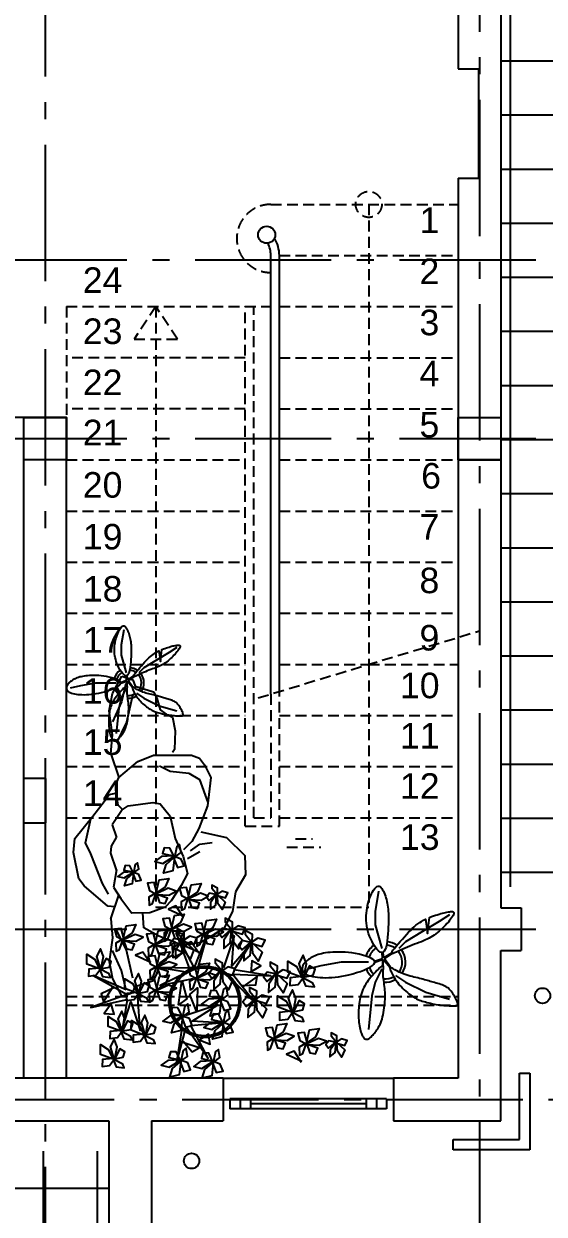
# Model space of a CAD drawing. Extents: x -133165 to 20117, y 15722 to 63536.
# Drawn here: x -116404 to -113349, y 19768 to 26755 of the extents above; entities that cross this region are included whole.
import ezdxf

# ---------------------------------------------------------------- set-up
doc = ezdxf.new("R2010")
doc.units = 0
for name, pattern in [('GOST2_303_5', [24, 20, -1.5, 1, -1.5]), ('GOST2_303_6', [12, 8, -1.5, 1, -1.5]), ('HIDDEN', [9.525, 6.35, -3.175])]:
    doc.linetypes.add(name, pattern=pattern)
doc.layers.get('0').update_dxf_attribs({"linetype": 'CONTINUOUS'})
doc.layers.get('DEFPOINTS').update_dxf_attribs({"color": 41, "linetype": 'CONTINUOUS'})
for name, color, linetype in [('AXIS', 7, 'GOST2_303_5'), ('FURNITURE', 28, 'CONTINUOUS'), ('HATCH', 8, 'CONTINUOUS'), ('MERDIVEN', 3, 'CONTINUOUS'), ('V', 140, 'CONTINUOUS'), ('WALL', 5, 'CONTINUOUS')]:
    doc.layers.add(name, color=color, linetype=linetype)
doc.styles.add('ATTR', font='romans.shx', dxfattribs={"width": 0.8, "height": 0.470416})
doc.styles.add('STYLE1', font='arial.ttf')

# ---------------------------------------------------------------- blocks, each defined once
blk = doc.blocks.new('*X145')
at = {"layer": 'HATCH', "linetype": 'CONTINUOUS', "ltscale": 100}
for p, q in [((-113546.5, 21690.1), (-113546.5, 24445.1)), ((-113229, 21690.1), (-113229, 24445.1)), ((-111006.5, 21565.1), (-111006.5, 24445.1)), ((-110689, 24145.4), (-110689, 24445.1)), ((-110371.5, 24145.4), (-110371.5, 24445.1)), ((-110054, 21690.1), (-110054, 24445.1)), ((-113603.6, 24315.1), (-113015.1, 24315.1)), ((-111265.5, 24315.1), (-109848.6, 24315.1)), ((-113603.6, 23997.6), (-113013.1, 23997.6)), ((-111267.4, 23997.6), (-110936.7, 23997.6)), ((-110136.7, 23997.6), (-109848.6, 23997.6)), ((-110689, 23558.2), (-110689, 23760.1)), ((-110371.5, 23636), (-110371.5, 23760.1)), ((-113603.6, 23680.1), (-113011.1, 23680.1)), ((-111269.4, 23680.1), (-109848.6, 23680.1)), ((-113603.6, 23362.6), (-113000.1, 23362.6)), ((-111280.4, 23362.6), (-110780.9, 23362.6)), ((-110095.3, 23362.6), (-109848.6, 23362.6)), ((-113603.6, 23045.1), (-113017.4, 23045.1)), ((-111263.2, 23045.1), (-110744.5, 23045.1)), ((-110689, 21565.1), (-110689, 23031)), ((-110131.6, 23045.1), (-109848.6, 23045.1)), ((-110371.5, 21565.1), (-110371.5, 22951.8)), ((-113603.6, 22727.6), (-113006.6, 22727.6)), ((-111274, 22727.6), (-109848.6, 22727.6)), ((-111324, 21565.1), (-111324, 22625.3)), ((-113603.6, 22410.1), (-112914.5, 22410.1)), ((-112911.5, 21565.1), (-112911.5, 22396)), ((-111366.1, 22410.1), (-109848.6, 22410.1)), ((-112594, 22195.4), (-112594, 22300.6)), ((-111641.5, 22200.3), (-111641.5, 22303.7)), ((-112276.5, 22178.6), (-112276.5, 22283.4)), ((-111959, 22165.9), (-111959, 22283.4)), ((-112594, 21565.1), (-112594, 22195.4)), ((-112276.5, 21565.1), (-112276.5, 22178.6)), ((-111959, 21565.1), (-111959, 22165.9)), ((-111641.5, 21565.1), (-111641.5, 22200.3)), ((-113603.6, 22092.6), (-109848.6, 22092.6)), ((-113603.6, 21775.1), (-109848.6, 21775.1))]:
    blk.add_line(p, q, dxfattribs=at)
blk = doc.blocks.new('*X147')
at = {"layer": 'HATCH', "linetype": 'CONTINUOUS', "ltscale": 100}
for p, q in [((-113546.5, 24445.1), (-113546.5, 26975.1)), ((-113229, 24445.1), (-113229, 26975.1)), ((-112911.5, 26024.2), (-112911.5, 26975.1)), ((-112594, 26241.6), (-112594, 26975.1)), ((-112276.5, 26282.4), (-112276.5, 26975.1)), ((-111959, 26278.2), (-111959, 26975.1)), ((-111641.5, 26893.3), (-111641.5, 26975.1)), ((-111324, 26893.3), (-111324, 26975.1)), ((-111006.5, 26893.3), (-111006.5, 26975.1)), ((-110689, 24445.1), (-110689, 26975.1)), ((-110371.5, 24445.1), (-110371.5, 26975.1)), ((-110054, 24445.1), (-110054, 26975.1)), ((-113603.6, 26855.1), (-111891.1, 26855.1)), ((-110880.6, 26855.1), (-109848.6, 26855.1)), ((-113603.6, 26537.6), (-111891.1, 26537.6)), ((-111641.5, 26233.6), (-111641.5, 26493.3)), ((-111324, 25819.7), (-111324, 26493.3)), ((-111006.5, 24445.1), (-111006.5, 26493.3)), ((-110880.6, 26537.6), (-109848.6, 26537.6)), ((-113603.6, 26220.1), (-112711.8, 26220.1)), ((-111568.7, 26220.1), (-109848.6, 26220.1)), ((-113603.6, 25902.6), (-112984.2, 25902.6)), ((-112984.2, 25902.6), (-112938.8, 25902.6)), ((-111341.7, 25902.6), (-111296.3, 25902.6)), ((-111296.3, 25902.6), (-109848.6, 25902.6)), ((-113603.6, 25585.1), (-113015.2, 25585.1)), ((-111265.3, 25585.1), (-109848.6, 25585.1)), ((-113603.6, 25267.6), (-113026.2, 25267.6)), ((-111254.4, 25267.6), (-109848.6, 25267.6)), ((-113603.6, 24950.1), (-113010.8, 24950.1)), ((-111269.8, 24950.1), (-109848.6, 24950.1)), ((-113603.6, 24632.6), (-113017.1, 24632.6)), ((-111263.5, 24632.6), (-109848.6, 24632.6))]:
    blk.add_line(p, q, dxfattribs=at)
blk = doc.blocks.new('PLANT_2')
for p, q in [((-0.98, 9.39), (-1.42, 6.75)), ((-1.42, 6.75), (-1.42, 4.99)), ((8.26, 6.31), (6.94, 5.43)), ((-1.42, 4.99), (-0.54, 1.91)), ((6.94, 5.43), (4.74, 4.11)), ((4.74, 4.11), (2.54, 2.79)), ((2.54, 2.79), (1.66, 1.91)), ((-8.46, -0.29), (-5.82, 0.15)), ((-5.82, 0.15), (-2.3, 0.15)), ((-1.52, 0.24), (-0.49, 0.61)), ((-1.49, 0.11), (-0.47, 0.45)), ((-0.49, 0.59), (-0.51, 1.38)), ((-0.47, 0.45), (-0.49, -0.34)), ((-0.28, 0.69), (-0.38, 1.4)), ((-0.38, -0.36), (-0.34, 0.47)), ((-0.34, 0.47), (0.48, -0.55)), ((0.71, 1.31), (-0.28, 0.71)), ((-0.21, 0.55), (0.75, 1.23)), ((0.56, -0.53), (-0.21, 0.57)), ((-10.22, -0.73), (-8.46, -0.29)), ((-0.54, -0.73), (-1.42, -2.49)), ((-1.42, -2.49), (-1.86, -4.25)), ((1.22, -1.61), (2.54, -2.49)), ((2.54, -2.49), (5.18, -3.81)), ((-1.86, -4.25), (-2.3, -8.65)), ((5.18, -3.81), (8.26, -4.69))]:
    blk.add_line(p, q)
for points in [[(-2, 3.16), (-2.16, 3.51), (-2.28, 3.86), (-2.38, 4.21), (-2.46, 4.54), (-2.52, 4.88), (-2.56, 5.21), (-2.58, 5.54), (-2.59, 5.87), (-2.58, 6.2), (-2.56, 6.53), (-2.53, 6.86), (-2.48, 7.18), (-2.42, 7.51), (-2.34, 7.82), (-2.25, 8.13), (-2.15, 8.44), (-2.03, 8.74), (-1.91, 9.02), (-1.77, 9.29), (-1.63, 9.52), (-1.48, 9.72), (-1.34, 9.88), (-1.19, 10), (-1.05, 10.05), (-0.92, 10.05), (-0.79, 9.99), (-0.67, 9.89), (-0.56, 9.75), (-0.45, 9.58), (-0.35, 9.38), (-0.26, 9.17), (-0.17, 8.95), (-0.09, 8.73), (-0.02, 8.51), (0.05, 8.29), (0.1, 8.05), (0.16, 7.82), (0.2, 7.57), (0.24, 7.32), (0.27, 7.05), (0.29, 6.76), (0.31, 6.47), (0.32, 6.15), (0.32, 5.82), (0.32, 5.46), (0.31, 5.09), (0.29, 4.69), (0.27, 4.26), (0.24, 3.81), (0.2, 3.35), (0.14, 2.9), (0.08, 2.47), (-0.01, 2.09), (-0.11, 1.77), (-0.24, 1.54), (-0.39, 1.4), (-0.57, 1.37), (-0.77, 1.45), (-0.98, 1.61), (-1.2, 1.84), (-1.42, 2.13), (-1.63, 2.45), (-1.83, 2.8), (-2, 3.16)], [(2.4, 3.45), (2.66, 3.75), (2.92, 4.02), (3.17, 4.27), (3.41, 4.51), (3.65, 4.73), (3.89, 4.93), (4.13, 5.11), (4.38, 5.29), (4.63, 5.44), (4.88, 5.59), (5.14, 5.72), (5.4, 3.85), (5.66, 5.96), (5.92, 6.06), (6.18, 6.15), (6.43, 6.24), (6.67, 6.32), (6.91, 6.39), (7.14, 6.46), (7.35, 6.52), (7.56, 6.57), (7.76, 6.61), (7.94, 6.65), (8.12, 6.68), (8.27, 6.7), (8.42, 6.72), (8.54, 6.72), (8.65, 6.72), (8.73, 6.7), (8.8, 6.66), (8.84, 6.61), (8.85, 6.53), (8.84, 6.44), (8.8, 6.33), (8.73, 6.2), (8.65, 6.06), (8.54, 5.9), (8.42, 5.73), (8.27, 5.55), (8.12, 5.36), (7.94, 5.16), (7.76, 4.96), (7.57, 4.76), (7.36, 4.56), (7.15, 4.37), (6.94, 4.17), (6.72, 3.99), (6.5, 3.82), (6.28, 3.66), (6.06, 3.52), (5.83, 3.38), (5.6, 3.25), (5.37, 3.13), (5.12, 3.02), (4.86, 2.9), (4.6, 2.79), (4.31, 2.68), (4.02, 2.57), (3.72, 2.46), (3.41, 2.34), (3.1, 2.23), (2.79, 2.1), (2.48, 1.97), (2.18, 1.84), (1.88, 1.7), (1.6, 1.56), (1.34, 1.44), (1.11, 1.34), (0.93, 1.26), (0.79, 1.23), (0.72, 1.25), (0.71, 1.33), (0.77, 1.47), (0.9, 1.67), (1.08, 1.92), (1.3, 2.2), (1.56, 2.5), (1.83, 2.82), (2.12, 3.14), (2.4, 3.45)], [(-3.98, 1.25), (-4.45, 1.33), (-4.9, 1.38), (-5.34, 1.42), (-5.77, 1.44), (-6.18, 1.44), (-6.57, 1.44), (-6.94, 1.42), (-7.28, 1.4), (-7.6, 1.37), (-7.89, 1.33), (-8.16, 1.29), (-8.41, 1.23), (-8.64, 1.18), (-8.86, 1.11), (-9.07, 1.04), (-9.26, 0.96), (-9.45, 0.87), (-9.63, 0.78), (-9.81, 0.69), (-9.97, 0.58), (-10.12, 0.48), (-10.26, 0.37), (-10.39, 0.26), (-10.51, 0.15), (-10.61, 0.04), (-10.7, -0.07), (-10.78, -0.18), (-10.84, -0.29), (-10.89, -0.4), (-10.92, -0.51), (-10.94, -0.62), (-10.95, -0.73), (-10.94, -0.84), (-10.92, -0.95), (-10.88, -1.05), (-10.81, -1.16), (-10.73, -1.26), (-10.61, -1.36), (-10.47, -1.45), (-10.29, -1.53), (-10.08, -1.61), (-9.84, -1.68), (-9.57, -1.75), (-9.27, -1.8), (-8.95, -1.84), (-8.61, -1.87), (-8.25, -1.89), (-7.87, -1.9), (-7.48, -1.89), (-7.07, -1.87), (-6.65, -1.83), (-6.22, -1.78), (-5.77, -1.71), (-5.31, -1.62), (-4.84, -1.51), (-4.35, -1.39), (-3.85, -1.24), (-3.36, -1.08), (-2.89, -0.9), (-2.45, -0.71), (-2.08, -0.51), (-1.78, -0.31), (-1.58, -0.12), (-1.49, 0.08), (-1.53, 0.27), (-1.67, 0.45), (-1.92, 0.62), (-2.24, 0.78), (-2.63, 0.92), (-3.06, 1.05), (-3.52, 1.16), (-3.98, 1.25)], [(-1.78, -1.61), (-1.97, -1.83), (-2.15, -2.05), (-2.33, -2.27), (-2.49, -2.5), (-2.64, -2.72), (-2.78, -2.96), (-2.91, -3.2), (-3.03, -3.44), (-3.13, -3.69), (-3.22, -3.95), (-3.3, -4.21), (-3.37, -4.48), (-3.43, -4.75), (-3.47, -5.02), (-3.51, -5.29), (-3.54, -5.57), (-3.57, -5.84), (-3.59, -6.12), (-3.6, -6.39), (-3.6, -6.66), (-3.6, -6.92), (-3.59, -7.19), (-3.57, -7.44), (-3.54, -7.69), (-3.51, -7.94), (-3.48, -8.17), (-3.43, -8.4), (-3.39, -8.61), (-3.34, -8.81), (-3.29, -8.99), (-3.23, -9.16), (-3.18, -9.31), (-3.12, -9.43), (-3.07, -9.54), (-3.01, -9.63), (-2.96, -9.71), (-2.9, -9.77), (-2.85, -9.82), (-2.79, -9.86), (-2.74, -9.89), (-2.68, -9.92), (-2.63, -9.93), (-2.57, -9.94), (-2.51, -9.94), (-2.44, -9.93), (-2.38, -9.9), (-2.3, -9.87), (-2.22, -9.82), (-2.14, -9.76), (-2.05, -9.68), (-1.95, -9.6), (-1.85, -9.5), (-1.74, -9.39), (-1.64, -9.27), (-1.53, -9.15), (-1.42, -9.01), (-1.31, -8.87), (-1.2, -8.72), (-1.09, -8.56), (-0.99, -8.39), (-0.89, -8.2), (-0.79, -8), (-0.7, -7.78), (-0.61, -7.55), (-0.53, -7.29), (-0.46, -7.02), (-0.39, -6.73), (-0.34, -6.44), (-0.28, -6.14), (-0.24, -5.85), (-0.2, -5.55), (-0.17, -5.27), (-0.15, -5), (-0.13, -4.75), (-0.12, -4.5), (-0.12, -4.26), (-0.12, -4.02), (-0.13, -3.78), (-0.15, -3.54), (-0.17, -3.29), (-0.2, -3.04), (-0.24, -2.79), (-0.27, -2.53), (-0.31, -2.28), (-0.34, -2.02), (-0.37, -1.78), (-0.38, -1.54), (-0.39, -1.31), (-0.39, -1.1), (-0.37, -0.91), (-0.36, -0.73), (-0.35, -0.59), (-0.34, -0.47), (-0.36, -0.4), (-0.4, -0.36), (-0.46, -0.36), (-0.56, -0.41), (-0.69, -0.5), (-0.84, -0.63), (-1.01, -0.79), (-1.2, -0.97), (-1.39, -1.17), (-1.59, -1.39), (-1.78, -1.61)], [(0.93, -1.68), (1.05, -1.88), (1.18, -2.08), (1.32, -2.28), (1.47, -2.49), (1.63, -2.69), (1.81, -2.9), (1.99, -3.1), (2.18, -3.29), (2.37, -3.48), (2.57, -3.66), (2.78, -3.84), (2.98, -4), (3.19, -4.15), (3.39, -4.29), (3.59, -4.42), (3.79, -4.54), (3.98, -4.64), (4.16, -4.73), (4.35, -4.82), (4.53, -4.89), (4.72, -4.95), (4.91, -5.01), (5.12, -5.07), (5.33, -5.13), (5.56, -5.18), (5.79, -5.24), (6.04, -5.29), (6.29, -5.34), (6.55, -5.38), (6.8, -5.43), (7.06, -5.46), (7.31, -5.49), (7.55, -5.52), (7.79, -5.54), (8.01, -5.55), (8.23, -5.56), (8.42, -5.56), (8.61, -5.57), (8.77, -5.57), (8.92, -5.57), (9.05, -5.57), (9.16, -5.56), (9.24, -5.55), (9.31, -5.53), (9.35, -5.5), (9.38, -5.44), (9.38, -5.37), (9.36, -5.27), (9.32, -5.15), (9.27, -5.01), (9.2, -4.84), (9.11, -4.67), (9.02, -4.49), (8.92, -4.3), (8.81, -4.12), (8.7, -3.95), (8.59, -3.8), (8.48, -3.65), (8.36, -3.52), (8.24, -3.39), (8.12, -3.28), (7.98, -3.18), (7.83, -3.09), (7.68, -3), (7.5, -2.92), (7.32, -2.85), (7.13, -2.78), (6.93, -2.72), (6.73, -2.66), (6.53, -2.6), (6.33, -2.54), (6.14, -2.49), (5.95, -2.43), (5.76, -2.38), (5.58, -2.32), (5.39, -2.27), (5.21, -2.21), (5.01, -2.16), (4.81, -2.1), (4.6, -2.05), (4.37, -1.99), (4.13, -1.94), (3.89, -1.88), (3.63, -1.82), (3.38, -1.75), (3.12, -1.69), (2.87, -1.61), (2.62, -1.53), (2.37, -1.45), (2.14, -1.36), (1.91, -1.26), (1.7, -1.17), (1.5, -1.07), (1.32, -0.98), (1.15, -0.89), (1, -0.8), (0.87, -0.72), (0.77, -0.65), (0.68, -0.6), (0.61, -0.55), (0.55, -0.53), (0.52, -0.52), (0.5, -0.54), (0.49, -0.58), (0.5, -0.65), (0.52, -0.74), (0.55, -0.86), (0.6, -0.99), (0.66, -1.15), (0.74, -1.31), (0.83, -1.49), (0.93, -1.68)]]:
    blk.add_lwpolyline(points, close=True)
for radius, start, end in [(2.64, 123.8022, 163.3846), (2.2, 123.3061, 164.633), (2.2, 56.1561, 85.8565), (2.64, 55.4621, 85.1348), (2.64, 325.816, 37.097), (2.2, 323.0276, 39.4037), (2.64, 200.5744, 226.3792), (2.2, 199.7262, 226.28), (2.2, 263.9554, 299.0217), (2.64, 266.0481, 299.6067)]:
    blk.add_arc((-0.1, 0.15), radius, start, end)
at = {"style": 'ATTR', "width": 0.8, "flags": 9}
blk.add_attdef('ESTCODE', (0, 0), '', height=0.00407, dxfattribs=at)
blk = doc.blocks.new('РљРђРњРќР')
at = {"linetype": 'CONTINUOUS'}
for p, q in [((35447, -20973), (35709, -20703)), ((35709, -20703), (35994, -20696)), ((35994, -20696), (36242, -20841)), ((36242, -20841), (36532, -20883)), ((36532, -20883), (36791, -21017)), ((35363, -21348), (35447, -20973)), ((36791, -21017), (36867, -21152)), ((34283, -21370), (34378, -21298)), ((34378, -21298), (34564, -21205)), ((34564, -21205), (34982, -21252)), ((34594, -21370), (34934, -21246)), ((34982, -21252), (35316, -21379)), ((35543, -21365), (35517, -21184)), ((34238, -21488), (34283, -21370)), ((34503, -21525), (34594, -21370)), ((35316, -21379), (35504, -21481)), ((35504, -21481), (35627, -21603)), ((35640, -21500), (35543, -21365)), ((35756, -21545), (35653, -21365)), ((34239, -22042), (34238, -21488)), ((34475, -21799), (34503, -21525)), ((35462, -21726), (35725, -21607)), ((35725, -21607), (35973, -21545)), ((35973, -21545), (36149, -21638)), ((36149, -21638), (36377, -21783)), ((33635, -21856), (33681, -21763)), ((33681, -21763), (33881, -21726)), ((33881, -21726), (34155, -21735)), ((34155, -21735), (34201, -21763)), ((34393, -21954), (34475, -21799)), ((34950, -21945), (35133, -21799)), ((35133, -21799), (35462, -21726)), ((36377, -21783), (36467, -21874)), ((37173, -21763), (36986, -21728)), ((37220, -21856), (37173, -21763)), ((33310, -22042), (33403, -21996)), ((33403, -21996), (33571, -21945)), ((33571, -21945), (33635, -21856)), ((34932, -22055), (34950, -21945)), ((36467, -21874), (36550, -22096)), ((37284, -21945), (37220, -21856)), ((37452, -21996), (37284, -21945)), ((37545, -22042), (37452, -21996)), ((33223, -22311), (33310, -22042)), ((34332, -22275), (34239, -22042)), ((34982, -22415), (34932, -22055)), ((36550, -22096), (36558, -22363)), ((37631, -22311), (37545, -22042)), ((33077, -22508), (33132, -22347)), ((33132, -22347), (33223, -22311)), ((33342, -22347), (33753, -22439)), ((34564, -22554), (34332, -22275)), ((37512, -22347), (37101, -22439)), ((37722, -22347), (37631, -22311)), ((37777, -22508), (37722, -22347)), ((33333, -22647), (33077, -22508)), ((33187, -22448), (33457, -22516)), ((33457, -22516), (33751, -22647)), ((33753, -22439), (34055, -22585)), ((35042, -22503), (34982, -22415)), ((35042, -22503), (35258, -22653)), ((36173, -22630), (36341, -22524)), ((36341, -22524), (36558, -22363)), ((37101, -22439), (36800, -22585)), ((37397, -22516), (37103, -22647)), ((37668, -22448), (37397, -22516)), ((37521, -22647), (37777, -22508)), ((33588, -22694), (33333, -22647)), ((33937, -22647), (33588, -22694)), ((34216, -22670), (33937, -22647)), ((34216, -22670), (34564, -22554)), ((34667, -22596), (34564, -22554)), ((34762, -22596), (34667, -22596)), ((34815, -22693), (34794, -22599)), ((34919, -22766), (34815, -22693)), ((35258, -22653), (35448, -22586)), ((35571, -22661), (35448, -22586)), ((35677, -22672), (35571, -22661)), ((35920, -22586), (36173, -22630)), ((36276, -22705), (36123, -22791)), ((36639, -22670), (36290, -22554)), ((36465, -22612), (36453, -22713)), ((36639, -22670), (36918, -22647)), ((36918, -22647), (37266, -22694)), ((37266, -22694), (37521, -22647)), ((35132, -22935), (34919, -22766)), ((36123, -22791), (35684, -22962)), ((36453, -22713), (36157, -23063)), ((35460, -23199), (35132, -22935)), ((35523, -23044), (35170, -22966)), ((35684, -22962), (35523, -23044)), ((35667, -23220), (35460, -23199)), ((36054, -23139), (35667, -23220)), ((36157, -23063), (36054, -23139))]:
    blk.add_line(p, q, dxfattribs=at)
at = {"ltscale": 50}
for p, q in [((36829, -21085), (36980, -21346)), ((37030, -21649), (36980, -21346)), ((37014, -21653), (36895, -21968)), ((36895, -21968), (36770, -22184)), ((36770, -22184), (36553, -22203)), ((34965, -22569), (35038, -22496)), ((34783, -22601), (34965, -22569)), ((35920, -22586), (35677, -22672))]:
    blk.add_line(p, q, dxfattribs=at)
blk = doc.blocks.new('*X151')
at = {"layer": 'HATCH', "linetype": 'CONTINUOUS', "ltscale": 100}
for p, q in [((-116605.6, 19047.6), (-116605.6, 20137.6)), ((-116288.1, 19097.6), (-116288.1, 20137.6)), ((-115970.6, 19097.6), (-115970.6, 20137.6)), ((-116678.5, 19919.7), (-115903.5, 19919.7)), ((-116678.5, 19602.2), (-115903.5, 19602.2)), ((-116678.5, 19284.7), (-115903.5, 19284.7))]:
    blk.add_line(p, q, dxfattribs=at)

msp = doc.modelspace()

# ---------------------------------------------------------------- linework, layer by layer
at = {"ltscale": 100}
for p, q in [((-114953.6, 22820.9), (-114953.6, 25395.1)), ((-114903.6, 22836), (-114903.6, 25395.1))]:
    msp.add_line(p, q, dxfattribs=at)
at = {"ltscale": 0.5}
for points in [[(-115519.8, 21862.7), (-115528.3, 21783.3), (-115584.4, 21769), (-115568.7, 21820.4), (-115524.1, 21859.6), (-115502.3, 21802.3), (-115462.4, 21811.5), (-115479.1, 21852.5), (-115515.5, 21865.9), (-115480.8, 21891.2), (-115488.8, 21938.6), (-115506.1, 21926), (-115519.8, 21862.7), (-115546, 21916.8), (-115580.4, 21918.4), (-115589.4, 21885.2), (-115526.1, 21871.4), (-115596, 21867), (-115635.1, 21838.5), (-115586.9, 21827.1), (-115523, 21867.1)], [(-115760.2, 21769.9), (-115767.1, 21706.3), (-115811.9, 21694.9), (-115799.3, 21736), (-115763.7, 21767.3), (-115746.2, 21721.5), (-115714.3, 21728.8), (-115727.7, 21761.7), (-115756.8, 21772.4), (-115729, 21792.7), (-115735.4, 21830.6), (-115749.3, 21820.4), (-115760.2, 21769.9), (-115781.2, 21813.1), (-115808.7, 21814.4), (-115815.9, 21787.8), (-115765.3, 21776.8), (-115821.2, 21773.3), (-115852.5, 21750.5), (-115813.9, 21741.3), (-115762.8, 21773.3)], [(-115627.1, 21653.1), (-115609.3, 21730.9), (-115552, 21738.6), (-115573.6, 21689.4), (-115622.4, 21655.7), (-115637.4, 21715.1), (-115678.1, 21710.7), (-115666.3, 21668), (-115631.8, 21650.4), (-115669.2, 21629.4), (-115666.8, 21581.4), (-115648.1, 21591.9), (-115627.1, 21653.1), (-115607.4, 21596.3), (-115573.5, 21590.8), (-115560.6, 21622.7), (-115621.8, 21643.7), (-115551.9, 21639.9), (-115509.8, 21663.7), (-115556.3, 21680.6), (-115624.5, 21648.4)], [(-115438.1, 21623.9), (-115420.3, 21701.8), (-115362.9, 21709.4), (-115384.5, 21660.2), (-115433.4, 21626.5), (-115448.4, 21685.9), (-115489, 21681.5), (-115477.3, 21638.8), (-115442.7, 21621.3), (-115480.2, 21600.2), (-115477.8, 21552.2), (-115459.1, 21562.7), (-115438.1, 21623.9), (-115418.4, 21567.1), (-115384.4, 21561.6), (-115371.6, 21593.5), (-115432.8, 21614.5), (-115362.8, 21610.7), (-115320.7, 21634.5), (-115367.3, 21651.4), (-115435.4, 21619.2)], [(-115267.2, 21642.5), (-115220.9, 21598.5), (-115238.9, 21555.9), (-115264, 21590.8), (-115267.3, 21638.2), (-115220.3, 21624.3), (-115206.8, 21654.1), (-115241, 21663.4), (-115267.1, 21646.8), (-115266.4, 21681.1), (-115300.5, 21699), (-115300.8, 21681.8), (-115267.2, 21642.5), (-115314.3, 21652), (-115332, 21630.9), (-115315.2, 21609.1), (-115275.8, 21642.6), (-115306.9, 21596), (-115307.7, 21557.4), (-115277.1, 21582.5), (-115271.5, 21642.5)], [(-115537.3, 21442.7), (-115519.5, 21520.6), (-115462.2, 21528.2), (-115483.7, 21479.1), (-115532.6, 21445.4), (-115547.6, 21504.8), (-115588.2, 21500.4), (-115576.5, 21457.7), (-115541.9, 21440.1), (-115579.4, 21419), (-115577, 21371), (-115558.3, 21381.6), (-115537.3, 21442.7), (-115517.6, 21386), (-115483.6, 21380.4), (-115470.8, 21412.3), (-115532, 21433.4), (-115462, 21429.6), (-115419.9, 21453.3), (-115466.5, 21470.3), (-115534.6, 21438.1)], [(-115820.8, 21382.5), (-115803.1, 21460.4), (-115745.7, 21468), (-115767.3, 21418.8), (-115816.2, 21385.2), (-115831.2, 21444.6), (-115871.8, 21440.2), (-115860.1, 21397.4), (-115825.5, 21379.9), (-115863, 21358.8), (-115860.6, 21310.8), (-115841.8, 21321.3), (-115820.8, 21382.5), (-115801.2, 21325.7), (-115767.2, 21320.2), (-115754.4, 21352.1), (-115815.6, 21373.2), (-115745.6, 21369.4), (-115703.5, 21393.1), (-115750.1, 21410.1), (-115818.2, 21377.8)], [(-115348.2, 21413.5), (-115330.4, 21491.4), (-115273.1, 21499), (-115294.7, 21449.9), (-115343.5, 21416.2), (-115358.5, 21475.6), (-115399.2, 21471.2), (-115387.4, 21428.5), (-115352.9, 21410.9), (-115390.3, 21389.8), (-115387.9, 21341.8), (-115369.2, 21352.4), (-115348.2, 21413.5), (-115328.5, 21356.8), (-115294.6, 21351.2), (-115281.8, 21383.1), (-115342.9, 21404.2), (-115273, 21400.4), (-115230.9, 21424.1), (-115277.4, 21441.1), (-115345.6, 21408.9)], [(-115179.1, 21433.7), (-115121.1, 21378.8), (-115143.7, 21325.5), (-115175, 21369.1), (-115179.2, 21428.3), (-115120.4, 21411), (-115103.5, 21448.2), (-115146.3, 21459.9), (-115178.9, 21439.1), (-115178, 21482), (-115220.6, 21504.4), (-115221, 21482.9), (-115179.1, 21433.7), (-115237.9, 21445.7), (-115260, 21419.3), (-115239.1, 21392), (-115189.8, 21433.9), (-115228.6, 21375.6), (-115229.7, 21327.3), (-115191.4, 21358.7), (-115184.4, 21433.8)], [(-115631.8, 21353.3), (-115614, 21431.2), (-115556.7, 21438.8), (-115578.3, 21389.6), (-115627.1, 21356), (-115642.1, 21415.4), (-115682.8, 21411), (-115671, 21368.2), (-115636.5, 21350.7), (-115673.9, 21329.6), (-115671.5, 21281.6), (-115652.8, 21292.1), (-115631.8, 21353.3), (-115612.1, 21296.5), (-115578.2, 21291), (-115565.3, 21322.9), (-115626.5, 21344), (-115556.6, 21340.2), (-115514.5, 21363.9), (-115561, 21380.9), (-115629.2, 21348.6)], [(-115462.6, 21373.5), (-115404.7, 21318.5), (-115427.3, 21265.3), (-115458.6, 21308.9), (-115462.8, 21368.1), (-115404, 21350.7), (-115387.1, 21388), (-115429.8, 21399.6), (-115462.5, 21378.8), (-115461.6, 21421.8), (-115504.2, 21444.2), (-115504.6, 21422.7), (-115462.6, 21373.5), (-115521.5, 21385.4), (-115543.6, 21359), (-115522.6, 21331.7), (-115473.4, 21373.7), (-115512.2, 21315.4), (-115513.2, 21267.1), (-115475, 21298.5), (-115468, 21373.6)], [(-115062.3, 21361.4), (-115004.3, 21306.5), (-115026.9, 21253.2), (-115058.3, 21296.9), (-115062.4, 21356), (-115003.6, 21338.7), (-114986.7, 21375.9), (-115029.5, 21387.6), (-115062.2, 21366.8), (-115061.3, 21409.7), (-115103.8, 21432.1), (-115104.3, 21410.6), (-115062.3, 21361.4), (-115121.2, 21373.4), (-115143.2, 21347), (-115122.3, 21319.7), (-115073.1, 21361.6), (-115111.9, 21303.4), (-115112.9, 21255), (-115074.6, 21286.5), (-115067.7, 21361.5)], [(-115959.6, 21206.9), (-116034.2, 21235.4), (-116033.8, 21293.2), (-115988.1, 21264.9), (-115961.6, 21211.9), (-116022.5, 21205.4), (-116023.8, 21164.5), (-115979.9, 21170.1), (-115957.7, 21201.9), (-115942, 21161.9), (-115894.1, 21157.6), (-115902, 21177.6), (-115959.6, 21206.9), (-115900.6, 21218.4), (-115890.4, 21251.3), (-115920.2, 21268.5), (-115949.6, 21210.8), (-115936.1, 21279.5), (-115953.7, 21324.5), (-115977, 21280.8), (-115954.6, 21208.9)], [(-115622.5, 21222), (-115604.7, 21299.9), (-115547.3, 21307.5), (-115568.9, 21258.3), (-115617.8, 21224.6), (-115632.8, 21284.1), (-115673.4, 21279.6), (-115661.7, 21236.9), (-115627.1, 21219.4), (-115664.6, 21198.3), (-115662.2, 21150.3), (-115643.5, 21160.8), (-115622.5, 21222), (-115602.8, 21165.2), (-115568.8, 21159.7), (-115556, 21191.6), (-115617.2, 21212.6), (-115547.2, 21208.9), (-115505.1, 21232.6), (-115551.7, 21249.5), (-115619.8, 21217.3)], [(-115237.8, 21193.2), (-115179.9, 21138.3), (-115202.5, 21085), (-115233.8, 21128.7), (-115238, 21187.8), (-115179.2, 21170.5), (-115162.3, 21207.7), (-115205, 21219.4), (-115237.7, 21198.6), (-115236.8, 21241.5), (-115279.4, 21263.9), (-115279.8, 21242.4), (-115237.8, 21193.2), (-115296.7, 21205.2), (-115318.8, 21178.8), (-115297.8, 21151.5), (-115248.6, 21193.4), (-115287.4, 21135.2), (-115288.4, 21086.8), (-115250.2, 21118.3), (-115243.2, 21193.3)], [(-114915.7, 21175.7), (-114857.7, 21120.8), (-114880.3, 21067.6), (-114911.6, 21111.2), (-114915.8, 21170.4), (-114857, 21153), (-114840.1, 21190.3), (-114882.9, 21201.9), (-114915.6, 21181.1), (-114914.7, 21224), (-114957.2, 21246.4), (-114957.6, 21224.9), (-114915.7, 21175.7), (-114974.6, 21187.7), (-114996.6, 21161.3), (-114975.7, 21134), (-114926.4, 21175.9), (-114965.3, 21117.7), (-114966.3, 21069.4), (-114928, 21100.8), (-114921, 21175.8)], [(-114770.5, 21157.2), (-114853.4, 21188.8), (-114852.9, 21253.1), (-114802.1, 21221.7), (-114772.7, 21162.8), (-114840.3, 21155.5), (-114841.8, 21110.1), (-114793, 21116.4), (-114768.3, 21151.6), (-114750.9, 21107.2), (-114697.7, 21102.4), (-114706.4, 21124.6), (-114770.5, 21157.2), (-114705, 21170), (-114693.6, 21206.5), (-114726.7, 21225.6), (-114759.4, 21161.6), (-114744.4, 21237.9), (-114763.9, 21287.9), (-114789.8, 21239.3), (-114764.9, 21159.4)], [(-115736.2, 21063.7), (-115810.8, 21092.1), (-115810.4, 21150), (-115764.7, 21121.7), (-115738.1, 21068.7), (-115799.1, 21062.1), (-115800.4, 21021.2), (-115756.4, 21026.9), (-115734.2, 21058.7), (-115718.6, 21018.7), (-115670.7, 21014.3), (-115678.5, 21034.3), (-115736.2, 21063.7), (-115677.2, 21075.2), (-115667, 21108.1), (-115696.8, 21125.2), (-115726.2, 21067.6), (-115712.7, 21136.3), (-115730.3, 21181.3), (-115753.6, 21137.6), (-115731.2, 21065.6)], [(-115388.3, 21156.5), (-115370.5, 21234.4), (-115313.2, 21242), (-115334.8, 21192.9), (-115383.6, 21159.2), (-115398.6, 21218.6), (-115439.3, 21214.2), (-115427.5, 21171.4), (-115393, 21153.9), (-115430.4, 21132.8), (-115428, 21084.8), (-115409.3, 21095.3), (-115388.3, 21156.5), (-115368.6, 21099.8), (-115334.7, 21094.2), (-115321.9, 21126.1), (-115383, 21147.2), (-115313.1, 21143.4), (-115271, 21167.1), (-115317.5, 21184.1), (-115385.7, 21151.9)], [(-115625.2, 21084.7), (-115607.5, 21162.6), (-115550.1, 21170.2), (-115571.7, 21121), (-115620.6, 21087.4), (-115635.5, 21146.8), (-115676.2, 21142.4), (-115664.5, 21099.6), (-115629.9, 21082.1), (-115667.3, 21061), (-115664.9, 21013), (-115646.2, 21023.5), (-115625.2, 21084.7), (-115605.6, 21027.9), (-115571.6, 21022.4), (-115558.8, 21054.3), (-115620, 21075.4), (-115550, 21071.6), (-115507.9, 21095.3), (-115554.5, 21112.3), (-115622.6, 21080)], [(-115245.7, 21024.6), (-115254.2, 20945.2), (-115310.3, 20930.9), (-115294.6, 20982.3), (-115250, 21021.5), (-115228.2, 20964.2), (-115188.3, 20973.4), (-115205, 21014.4), (-115241.3, 21027.8), (-115206.6, 21053.1), (-115214.6, 21100.5), (-115232, 21087.9), (-115245.7, 21024.6), (-115271.9, 21078.7), (-115306.2, 21080.2), (-115315.2, 21047.1), (-115252, 21033.3), (-115321.9, 21028.9), (-115361, 21000.4), (-115312.7, 20989), (-115248.9, 21029)], [(-115037, 21027.9), (-114979, 20972.9), (-115001.7, 20919.7), (-115033, 20963.3), (-115037.1, 21022.5), (-114978.4, 21005.1), (-114961.5, 21042.4), (-115004.2, 21054), (-115036.9, 21033.2), (-115036, 21076.2), (-115078.6, 21098.6), (-115079, 21077.1), (-115037, 21027.9), (-115095.9, 21039.8), (-115118, 21013.4), (-115097, 20986.1), (-115047.8, 21028.1), (-115086.6, 20969.8), (-115087.6, 20921.5), (-115049.3, 20952.9), (-115042.4, 21028)], [(-114831.9, 20953.7), (-114914.8, 20985.4), (-114914.3, 21049.6), (-114863.6, 21018.2), (-114834.1, 20959.3), (-114901.8, 20952), (-114903.2, 20906.6), (-114854.4, 20912.9), (-114829.7, 20948.2), (-114812.3, 20903.7), (-114759.2, 20898.9), (-114767.9, 20921.1), (-114831.9, 20953.7), (-114766.4, 20966.6), (-114755, 21003.1), (-114788.1, 21022.1), (-114820.8, 20958.1), (-114805.8, 21034.4), (-114825.4, 21084.5), (-114851.2, 21035.9), (-114826.4, 20955.9)], [(-115472.6, 20925.6), (-115481.1, 20846.2), (-115537.1, 20831.9), (-115521.4, 20883.2), (-115476.9, 20922.4), (-115455.1, 20865.2), (-115415.2, 20874.3), (-115431.9, 20915.4), (-115468.2, 20928.7), (-115433.5, 20954.1), (-115441.5, 21001.5), (-115458.9, 20988.8), (-115472.6, 20925.6), (-115498.7, 20979.7), (-115533.1, 20981.2), (-115542.1, 20948), (-115478.9, 20934.3), (-115548.8, 20929.8), (-115587.8, 20901.3), (-115539.6, 20889.9), (-115475.7, 20929.9)], [(-115232.4, 20888), (-115240.9, 20808.6), (-115296.9, 20794.3), (-115281.2, 20845.6), (-115236.7, 20884.8), (-115214.9, 20827.6), (-115175, 20836.7), (-115191.7, 20877.8), (-115228, 20891.1), (-115193.3, 20916.5), (-115201.3, 20963.9), (-115218.7, 20951.2), (-115232.4, 20888), (-115258.5, 20942.1), (-115292.9, 20943.6), (-115301.9, 20910.4), (-115238.7, 20896.7), (-115308.6, 20892.2), (-115347.6, 20863.7), (-115299.4, 20852.3), (-115235.5, 20892.3)], [(-115833.7, 20841), (-115908.3, 20869.4), (-115907.9, 20927.3), (-115862.2, 20899), (-115835.6, 20846), (-115896.6, 20839.4), (-115897.9, 20798.5), (-115853.9, 20804.2), (-115831.7, 20836), (-115816.1, 20796), (-115768.2, 20791.6), (-115776, 20811.6), (-115833.7, 20841), (-115774.7, 20852.5), (-115764.5, 20885.4), (-115794.3, 20902.5), (-115823.7, 20844.9), (-115810.2, 20913.6), (-115827.8, 20958.6), (-115851.1, 20914.9), (-115828.7, 20842.9)], [(-115698.1, 20819.1), (-115772.8, 20847.5), (-115772.3, 20905.4), (-115726.6, 20877.1), (-115700.1, 20824.1), (-115761, 20817.5), (-115762.3, 20776.6), (-115718.4, 20782.3), (-115696.2, 20814.1), (-115680.5, 20774), (-115632.7, 20769.7), (-115640.5, 20789.7), (-115698.1, 20819.1), (-115639.2, 20830.6), (-115628.9, 20863.4), (-115658.7, 20880.6), (-115688.1, 20823), (-115674.6, 20891.7), (-115692.2, 20936.7), (-115715.5, 20893), (-115693.1, 20821)], [(-114933.8, 20801.3), (-114916, 20879.1), (-114858.7, 20886.8), (-114880.3, 20837.6), (-114929.1, 20803.9), (-114944.1, 20863.3), (-114984.8, 20858.9), (-114973, 20816.2), (-114938.5, 20798.6), (-114975.9, 20777.5), (-114973.5, 20729.5), (-114954.8, 20740.1), (-114933.8, 20801.3), (-114914.1, 20744.5), (-114880.2, 20738.9), (-114867.3, 20770.8), (-114928.5, 20791.9), (-114858.6, 20788.1), (-114816.5, 20811.8), (-114863, 20828.8), (-114931.1, 20796.6)], [(-114744.7, 20772.1), (-114727, 20849.9), (-114669.6, 20857.6), (-114691.2, 20808.4), (-114740.1, 20774.7), (-114755, 20834.1), (-114795.7, 20829.7), (-114784, 20787), (-114749.4, 20769.4), (-114786.8, 20748.3), (-114784.5, 20700.3), (-114765.7, 20710.9), (-114744.7, 20772.1), (-114725.1, 20715.3), (-114691.1, 20709.7), (-114678.3, 20741.7), (-114739.5, 20762.7), (-114669.5, 20758.9), (-114627.4, 20782.7), (-114674, 20799.6), (-114742.1, 20767.4)], [(-114566.2, 20775.9), (-114519.9, 20732), (-114538, 20689.4), (-114563, 20724.3), (-114566.3, 20771.6), (-114519.3, 20757.7), (-114505.8, 20787.5), (-114540, 20796.8), (-114566.2, 20780.2), (-114565.4, 20814.6), (-114599.5, 20832.5), (-114599.8, 20815.3), (-114566.2, 20775.9), (-114613.3, 20785.5), (-114631, 20764.4), (-114614.2, 20742.5), (-114574.8, 20776.1), (-114605.9, 20729.5), (-114606.7, 20690.8), (-114576.1, 20715.9), (-114570.5, 20776)], [(-115879.7, 20676.9), (-115954.3, 20705.4), (-115953.9, 20763.2), (-115908.2, 20735), (-115881.6, 20681.9), (-115942.6, 20675.4), (-115943.9, 20634.5), (-115899.9, 20640.2), (-115877.7, 20671.9), (-115862.1, 20631.9), (-115814.2, 20627.6), (-115822, 20647.6), (-115879.7, 20676.9), (-115820.7, 20688.5), (-115810.5, 20721.3), (-115840.3, 20738.5), (-115869.7, 20680.8), (-115856.2, 20749.6), (-115873.8, 20794.6), (-115897.1, 20750.8), (-115874.7, 20678.9)], [(-115482.3, 20665.6), (-115490.8, 20586.2), (-115546.9, 20571.9), (-115531.2, 20623.3), (-115486.6, 20662.5), (-115464.8, 20605.2), (-115424.9, 20614.4), (-115441.6, 20655.4), (-115478, 20668.8), (-115443.2, 20694.1), (-115451.2, 20741.5), (-115468.6, 20728.9), (-115482.3, 20665.6), (-115508.5, 20719.7), (-115542.8, 20721.2), (-115551.8, 20688.1), (-115488.6, 20674.3), (-115558.5, 20669.9), (-115597.6, 20641.4), (-115549.4, 20630), (-115485.5, 20670)], [(-115291.1, 20658.8), (-115299.7, 20579.4), (-115355.7, 20565.1), (-115340, 20616.4), (-115295.5, 20655.6), (-115273.6, 20598.4), (-115233.8, 20607.5), (-115250.4, 20648.6), (-115286.8, 20661.9), (-115252.1, 20687.3), (-115260.1, 20734.7), (-115277.4, 20722), (-115291.1, 20658.8), (-115317.3, 20712.9), (-115351.7, 20714.4), (-115360.7, 20681.2), (-115297.5, 20667.5), (-115367.4, 20663), (-115406.4, 20634.5), (-115358.2, 20623.1), (-115294.3, 20663.1)]]:
    msp.add_lwpolyline(points, dxfattribs=at)
at = {"color": 52, "ltscale": 0.5}
for points in [[(-115466, 21509.4), (-115510.3, 21577), (-115555, 21558), (-115464, 21516.7)], [(-115377.3, 21224.4), (-115320.1, 21429.4), (-115403.3, 21215.9), (-115509.4, 21415.2), (-115432, 21212.1), (-115600.5, 21215.9), (-115442.8, 21187.5), (-115602.4, 21109.9), (-115409.7, 21150.7)], [(-115185, 21149.1), (-115037.7, 20995.6), (-115179.1, 21175.9), (-114953.5, 21165.8), (-115167.8, 21202.5), (-115078.8, 21345.6), (-115183.4, 21224.3), (-115169, 21401.2), (-115232, 21214.6)], [(-115470.1, 21301.7), (-115531.9, 21334.7), (-115528.9, 21274.7), (-115465.4, 21304.3)], [(-115376.2, 21299.1), (-115420.4, 21366.7), (-115465.2, 21347.6), (-115374.1, 21306.4)], [(-115659.8, 21238.9), (-115704, 21306.5), (-115748.8, 21287.4), (-115657.7, 21246.2)], [(-115071.3, 21189.7), (-115011.4, 21226.1), (-115064.6, 21254), (-115071.4, 21184.3)], [(-115801.9, 21084.1), (-115996.8, 21169.3), (-115797.1, 21057.1), (-116009.3, 20979.9), (-115797.3, 21028.2), (-115824.5, 20861.8), (-115774.5, 21014.1), (-115719.9, 20845.1), (-115733.4, 21041.7)], [(-115473.7, 21133.1), (-115447, 21030.9), (-115495.8, 20997.3), (-115476.4, 21137.8)], [(-115121.3, 21110.2), (-115040.6, 21113.9), (-115034.2, 21162.1), (-115116.1, 21104.7)], [(-115875.6, 21095.6), (-115948.8, 21061.2), (-115936.1, 21014.2), (-115882.6, 21098.6)], [(-115390.5, 20958.9), (-115429, 21057.2), (-115384.5, 21096.3), (-115387.3, 20954.5)], [(-115891.3, 21002.9), (-115932.7, 20946.4), (-115872.8, 20941), (-115893.3, 21007.9)], [(-115475.6, 20856.8), (-115508.3, 20646.6), (-115450.7, 20868.3), (-115322, 20682.8), (-115422.7, 20875.5), (-115254.9, 20891.5), (-115414.9, 20901.2), (-115265.4, 20997), (-115452, 20933.9)], [(-115374.3, 20791), (-115309.1, 20765.4), (-115319.1, 20824.6), (-115378.7, 20787.8)], [(-115467.9, 20782.6), (-115416.1, 20720.6), (-115373.8, 20744.8), (-115469.1, 20775.1)], [(-114772.7, 20657.6), (-114817, 20725.2), (-114861.7, 20706.2), (-114770.7, 20664.9)]]:
    msp.add_lwpolyline(points, dxfattribs=at)
at = {"ltscale": 100}
msp.add_circle((-114977.9, 25516.9), 50, dxfattribs=at)
for radius, end in [(150, 28.76991), (200, 30.83762)]:
    msp.add_arc((-115103.6, 25395.1), radius, 0, end, dxfattribs=at)
at = {"layer": 'AXIS', "color": 147, "linetype": 'GOST2_303_6', "ltscale": 100}
for p, q in [((-113728.6, 37108.7), (-113728.6, 16775.3)), ((-116278.6, 28445.1), (-116278.6, 16775.3)), ((-130998.5, 25370.1), (-105614.1, 25370.1)), ((-130998.5, 24320.1), (-105614.1, 24320.1)), ((-130998.6, 21440.1), (-105614, 21440.1)), ((-121473.6, 20440.1), (-105614, 20440.1))]:
    msp.add_line(p, q, dxfattribs=at)
at = {"layer": 'FURNITURE', "ltscale": 100}
msp.add_line((-116403.6, 20565.1), (-116403.6, 24320.1), dxfattribs=at)
for radius in [210, 200]:
    msp.add_circle((-115341.4, 21014.6), radius, dxfattribs=at)
at = {"layer": 'HATCH', "ltscale": 100}
for p, q in [((-113493.6, 20595.1), (-113433.6, 20595.1)), ((-113493.6, 20205.1), (-113493.6, 20595.1)), ((-113433.6, 20595.1), (-113433.6, 20145.1)), ((-113883.6, 20145.1), (-113883.6, 20205.1)), ((-113883.6, 20205.1), (-113493.6, 20205.1)), ((-113433.6, 20145.1), (-113883.6, 20145.1))]:
    msp.add_line(p, q, dxfattribs=at)
at = {"layer": 'MERDIVEN', "color": 253, "linetype": 'HIDDEN', "ltscale": 10}
for p, q in [((-114953.6, 25695.1), (-113853.6, 25695.1)), ((-114378.6, 25695.1), (-114378.6, 22995.1)), ((-114903.6, 25395.1), (-113853.6, 25395.1)), ((-116153.6, 25095.1), (-114953.6, 25095.1)), ((-116153.6, 25095.1), (-116153.6, 24445.1)), ((-115628.6, 25095.1), (-115628.6, 21570.1)), ((-115103.6, 22045.1), (-115103.6, 25095.1)), ((-115053.6, 22095.1), (-115053.6, 25095.1)), ((-114903.6, 25095.1), (-113853.6, 25095.1)), ((-115103.6, 24795.1), (-116153.6, 24795.1)), ((-114903.6, 24795.1), (-113853.6, 24795.1)), ((-115103.6, 24495.1), (-116153.6, 24495.1)), ((-114903.6, 24495.1), (-113853.6, 24495.1)), ((-116153.6, 24195.1), (-115103.6, 24195.1)), ((-114903.6, 24195.1), (-113853.6, 24195.1)), ((-116153.6, 23895.1), (-115103.6, 23895.1)), ((-114903.6, 23895.1), (-113853.6, 23895.1)), ((-116153.6, 23595.1), (-115103.6, 23595.1)), ((-114903.6, 23595.1), (-113853.6, 23595.1)), ((-116153.6, 23295.1), (-115103.6, 23295.1)), ((-114903.6, 23295.1), (-113853.6, 23295.1)), ((-115028.6, 22798.2), (-113728.6, 23191.9)), ((-116153.6, 22995.1), (-115103.6, 22995.1)), ((-114903.6, 22995.1), (-114378.6, 22995.1)), ((-114378.6, 22995.1), (-113853.6, 22995.1)), ((-114378.6, 22995.1), (-114378.6, 21570.1)), ((-114953.6, 22820.9), (-114953.6, 22095.1)), ((-114903.6, 22045.1), (-114903.6, 22836)), ((-116153.6, 22695.1), (-115103.6, 22695.1)), ((-114903.6, 22695.1), (-113853.6, 22695.1)), ((-116153.6, 22395.1), (-115103.6, 22395.1)), ((-114903.6, 22395.1), (-113853.6, 22395.1)), ((-116153.6, 22095.1), (-115103.6, 22095.1)), ((-115053.6, 22095.1), (-114953.6, 22095.1)), ((-114903.6, 22095.1), (-113853.6, 22095.1)), ((-115103.6, 22045.1), (-114903.6, 22045.1)), ((-114809.5, 21971.3), (-114709.5, 21971.3)), ((-114859.5, 21921.3), (-114659.5, 21921.3)), ((-115628.6, 21570.1), (-114378.6, 21570.1)), ((-116153.6, 21045.1), (-113853.6, 21045.1)), ((-116153.6, 20995.1), (-113853.6, 20995.1))]:
    msp.add_line(p, q, dxfattribs=at)
msp.add_lwpolyline([(-115501.1, 24904.7), (-115628.6, 25095.1), (-115756, 24904.7)], close=True, dxfattribs=at)
msp.add_circle((-114378.6, 25695.1), 76.3, dxfattribs=at)
msp.add_arc((-114953.6, 25495.1), 200, 90, 270, dxfattribs=at)
at = {"layer": 'V', "ltscale": 100}
for p, q in [((-114273.6, 20445.1), (-115193.6, 20445.1)), ((-115193.6, 20445.1), (-115193.6, 20385.1)), ((-115133.6, 20445.1), (-115133.6, 20385.1)), ((-115073.6, 20445.1), (-115073.6, 20385.1)), ((-114393.6, 20415.1), (-115073.6, 20415.1)), ((-114393.6, 20445.1), (-114393.6, 20385.1)), ((-114333.6, 20445.1), (-114333.6, 20385.1)), ((-114273.6, 20445.1), (-114273.6, 20385.1)), ((-114273.6, 20385.1), (-115193.6, 20385.1))]:
    msp.add_line(p, q, dxfattribs=at)
at = {"layer": 'WALL', "color": 5, "ltscale": 100}
for p, q in [((-113853.6, 27000.1), (-113853.6, 26490.1)), ((-113603.6, 27000.1), (-113603.6, 24195.1)), ((-113853.6, 26490.1), (-113733.6, 26490.1)), ((-113733.6, 26490.1), (-113733.6, 25850.1)), ((-113853.6, 25850.1), (-113853.6, 24195.1)), ((-113853.6, 25850.1), (-113733.6, 25850.1)), ((-116153.6, 24445.1), (-117053.6, 24445.1)), ((-116153.6, 20565.1), (-116153.6, 24445.1)), ((-116278.6, 24325.1), (-116273.6, 24325.1)), ((-116403.6, 22325.1), (-116403.6, 24195.1)), ((-116153.6, 20565.1), (-116153.6, 24195.1)), ((-113853.6, 24195.1), (-113853.6, 20565.1)), ((-113853.6, 24195.1), (-113603.6, 24195.1)), ((-113603.6, 24195.1), (-113603.6, 21945.1)), ((-113603.6, 24195.1), (-113603.6, 21565.1)), ((-116273.6, 22325.1), (-116398.6, 22325.1)), ((-116273.6, 22065.1), (-116273.6, 22325.1)), ((-116403.6, 20565.1), (-116403.6, 22065.1)), ((-116398.6, 22065.1), (-116273.6, 22065.1)), ((-113603.6, 21565.1), (-113483.6, 21565.1)), ((-113483.6, 21565.1), (-113483.6, 21315.1)), ((-113603.6, 21315.1), (-113483.6, 21315.1)), ((-113603.6, 20315.1), (-113603.6, 21315.1)), ((-115233.6, 20565.1), (-117053.6, 20565.1)), ((-115233.6, 20565.1), (-115233.6, 20315.1)), ((-113853.6, 20565.1), (-114233.6, 20565.1)), ((-114233.6, 20565.1), (-114233.6, 20315.1)), ((-117053.6, 20315.1), (-115903.6, 20315.1)), ((-116403.6, 20315.1), (-115903.6, 20315.1)), ((-115903.6, 20315.1), (-115903.6, 19115.1)), ((-115653.6, 20315.1), (-115233.6, 20315.1)), ((-115653.6, 20315.1), (-115653.6, 18865.1)), ((-114233.6, 20315.1), (-113603.6, 20315.1))]:
    msp.add_line(p, q, dxfattribs=at)
at = {"layer": 'WALL', "color": 4, "ltscale": 100}
for p, q in [((-113603.6, 21315.1), (-113483.6, 21315.1)), ((-115233.6, 20565.1), (-114233.6, 20565.1))]:
    msp.add_line(p, q, dxfattribs=at)
at = {"layer": 'WALL', "color": 5, "ltscale": 100}
for points in [[(-116403.6, 24445.1), (-116153.6, 24445.1), (-116153.6, 24195.1), (-116403.6, 24195.1)], [(-113853.6, 24445.1), (-113603.6, 24445.1), (-113603.6, 24195.1), (-113853.6, 24195.1)]]:
    msp.add_lwpolyline(points, close=True, dxfattribs=at)
for centre in [(-113358.6, 21050.1), (-115418.6, 20080.1)]:
    msp.add_circle(centre, 45, dxfattribs=at)

# ---------------------------------------------------------------- block references
at = {"layer": 'FURNITURE', "ltscale": 100}
for p, xscale, yscale, zscale in [((-115783.9, 22881.2), 33.75, 33.75, 33.75), ((-114276.9, 21241.4), 45, 45, 45)]:
    msp.add_blockref('PLANT_2', p, dxfattribs=dict(at, xscale=xscale, yscale=yscale, zscale=zscale))
at = {"layer": 'FURNITURE', "ltscale": 100, "xscale": 0.40000000002328306, "yscale": 0.39999999999417923, "zscale": 0.4, "rotation": 270}
msp.add_blockref('РљРђРњРќР', (-106824.6, 36157.2), dxfattribs=at)
at = {"layer": 'HATCH', "ltscale": 100}
for name in ['*X147', '*X145', '*X151']:
    msp.add_blockref(name, (0, 0), dxfattribs=at)

# ---------------------------------------------------------------- texts
at = {"ltscale": 100, "char_height": 150, "width": 111.368, "attachment_point": 3, "style": 'STYLE1'}
for s, insert in [('{\\fArial|b0|i0|c204|p34;1}', (-113964.5, 25677)), ('{\\fArial|b0|i0|c204|p34;2}', (-113964.5, 25377)), ('{\\fArial|b0|i0|c204|p34;3}', (-113964.5, 25077)), ('{\\fArial|b0|i0|c204|p34;4}', (-113964.5, 24777)), ('{\\fArial|b0|i0|c204|p34;5}', (-113964.5, 24477)), ('{\\fArial|b0|i0|c204|p34;6}', (-113954.5, 24177)), ('{\\fArial|b0|i0|c204|p34;7}', (-113964.5, 23877)), ('{\\fArial|b0|i0|c204|p34;8}', (-113964.5, 23562.9)), ('{\\fArial|b0|i0|c204|p34;9}', (-113964.5, 23226.5))]:
    msp.add_mtext(s, dxfattribs=dict(at, insert=insert))
at = {"layer": 'DEFPOINTS', "ltscale": 100, "char_height": 150, "width": 111.368, "attachment_point": 3, "style": 'STYLE1'}
for s, insert in [('{\\fArial|b0|i0|c204|p34;2\\fArial|b0|i0|c0|p34;4}', (-115824.5, 25325.6)), ('{\\fArial|b0|i0|c204|p34;2\\fArial|b0|i0|c0|p34;3}', (-115824.5, 25025.6)), ('{\\fArial|b0|i0|c204|p34;22}', (-115824.5, 24725.6)), ('{\\fArial|b0|i0|c204|p34;21}', (-115824.5, 24431.1)), ('{\\fArial|b0|i0|c204|p34;20}', (-115824.5, 24123.7)), ('{\\fArial|b0|i0|c204|p34;19}', (-115824.5, 23819.7)), ('{\\fArial|b0|i0|c204|p34;18}', (-115824.5, 23513.7)), ('{\\fArial|b0|i0|c204|p34;17}', (-115824.5, 23213.7)), ('{\\fArial|b0|i0|c204|p34;10}', (-113962.8, 22946.3)), ('{\\fArial|b0|i0|c204|p34;16}', (-115824.5, 22913.7)), ('{\\fArial|b0|i0|c204|p34;1\\fArial|b0|i0|c0|p34;1}', (-113962.8, 22651.1)), ('{\\fArial|b0|i0|c204|p34;15}', (-115824.5, 22613.7)), ('{\\fArial|b0|i0|c204|p34;1\\fArial|b0|i0|c0|p34;4}', (-115824.5, 22313.7)), ('{\\fArial|b0|i0|c0|p34;12}', (-113962.8, 22356)), ('{\\fArial|b0|i0|c0|p34;13}', (-113962.8, 22056))]:
    msp.add_mtext(s, dxfattribs=dict(at, insert=insert))

doc.saveas('drawing.dxf')
